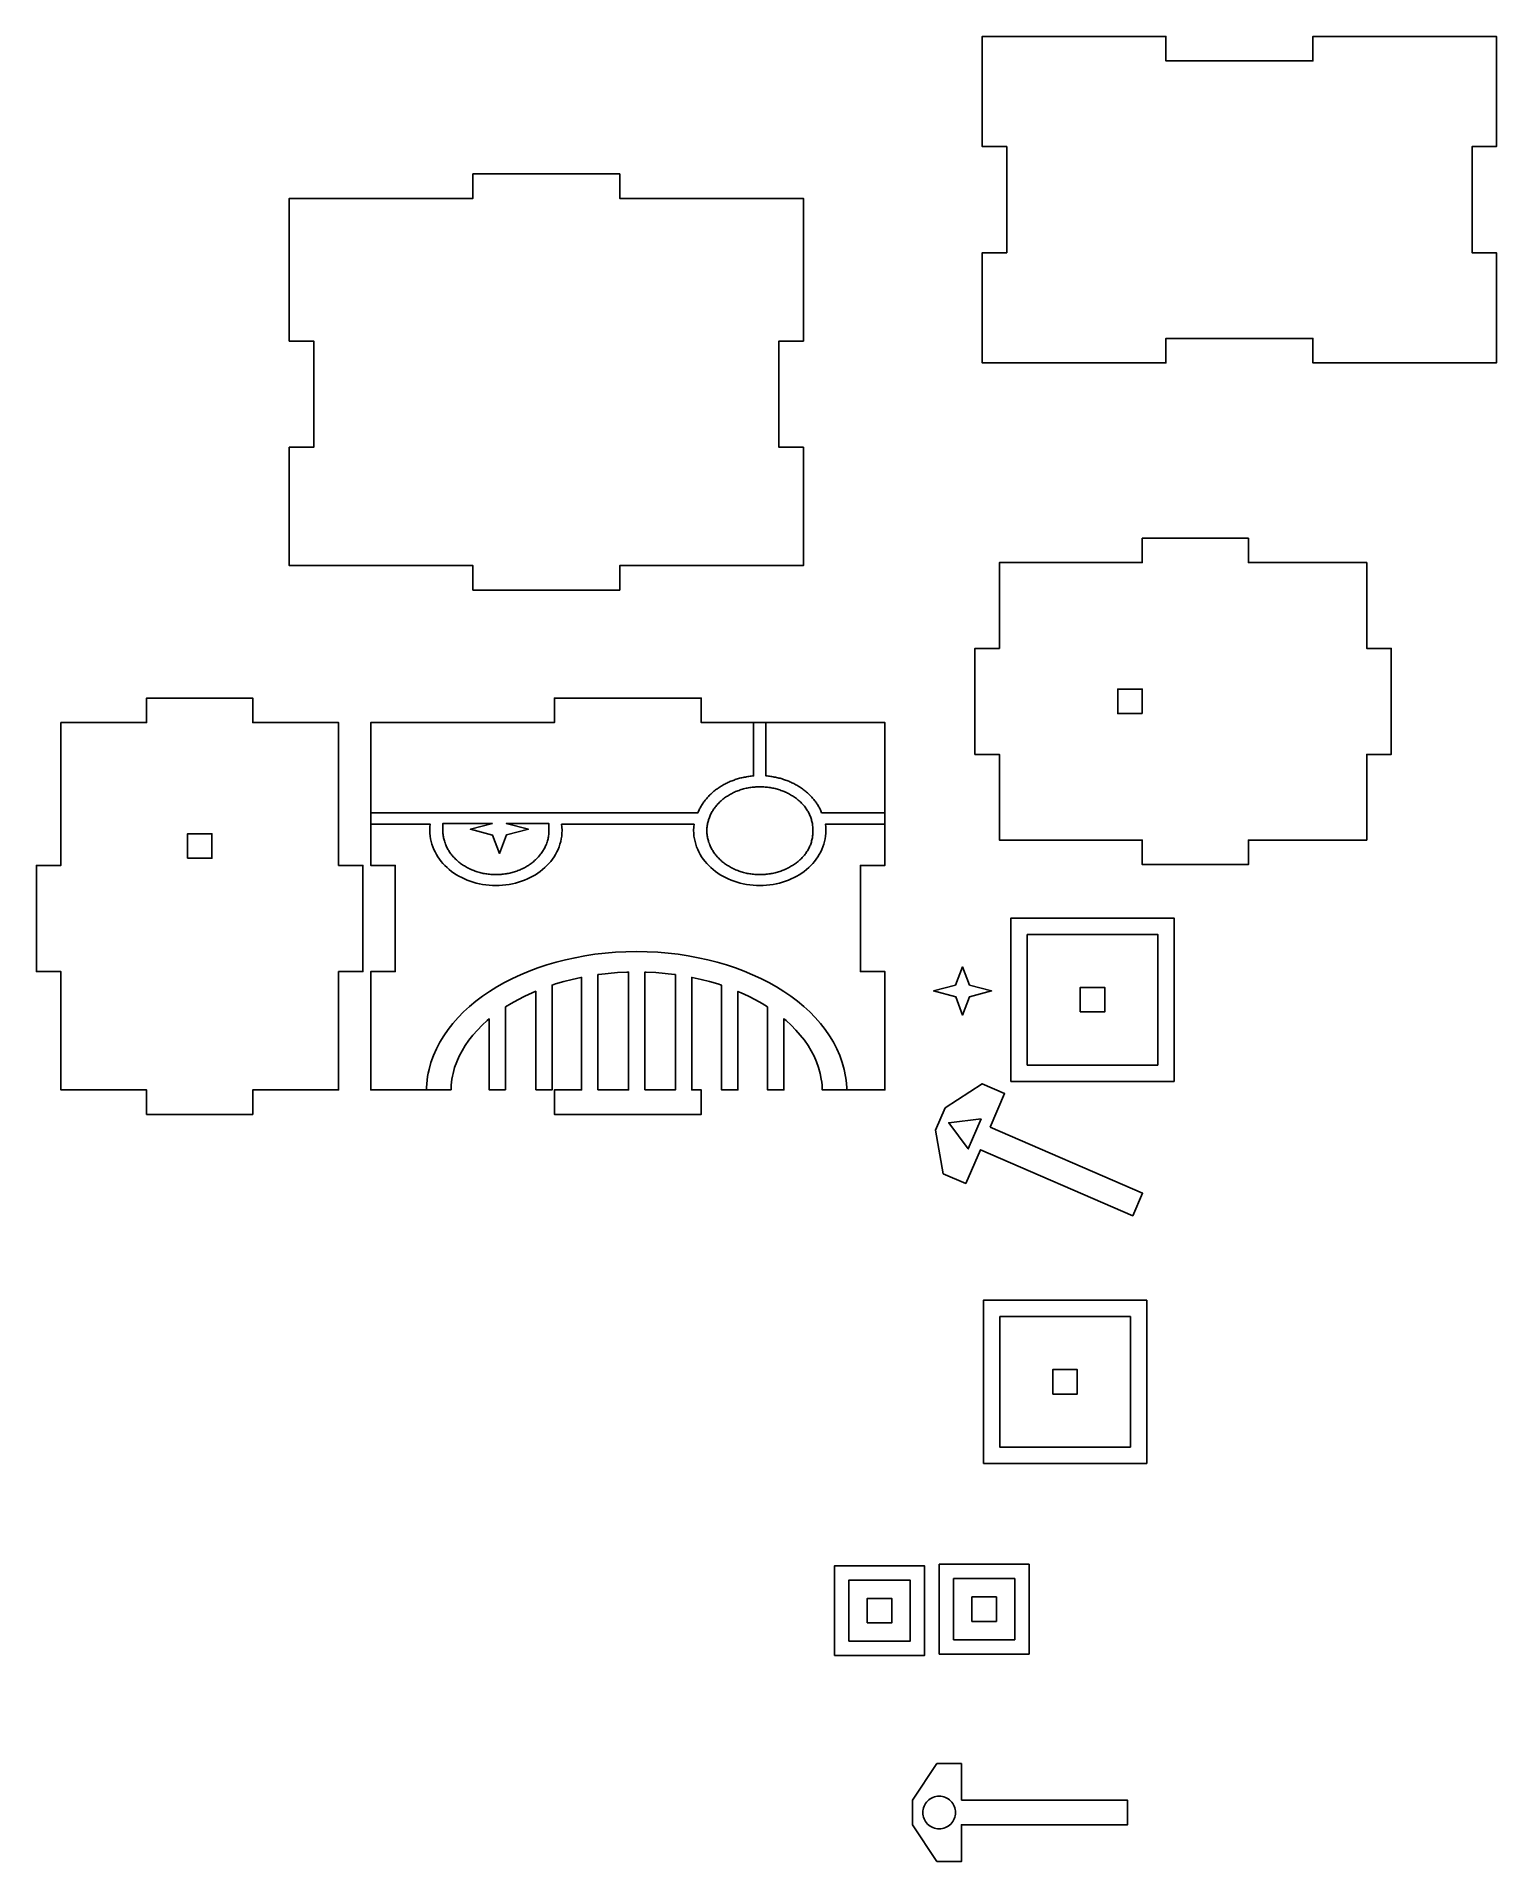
# Model space of a CAD drawing. Extents: x -625 to -267, y 667 to 1115.
import ezdxf

# ---------------------------------------------------------------- set-up
doc = ezdxf.new("R2010")
doc.units = 0
for name, color, linetype in [('CUT_FIRST', 105, 'CONTINUOUS'), ('CUT_LAST', 18, 'CONTINUOUS'), ('ENGRAVE', 30, 'CONTINUOUS')]:
    doc.layers.add(name, color=color, linetype=linetype)

msp = doc.modelspace()

# ---------------------------------------------------------------- linework, layer by layer
at = {"layer": 'CUT_FIRST'}
msp.add_lwpolyline([(-392.91, 1040.77), (-392.91, 1061.77), (-386.91, 1061.77), (-386.91, 1087.77), (-392.91, 1087.77), (-392.91, 1108.77), (-392.91, 1108.77), (-392.91, 1114.77), (-347.91, 1114.77), (-347.91, 1108.77), (-311.91, 1108.77), (-311.91, 1114.77), (-266.91, 1114.77), (-266.91, 1108.77), (-266.91, 1108.77), (-266.91, 1087.77), (-272.91, 1087.77), (-272.91, 1061.77), (-266.91, 1061.77), (-266.91, 1040.77), (-266.91, 1040.77), (-266.91, 1034.77), (-311.91, 1034.77), (-311.91, 1040.77), (-347.91, 1040.77), (-347.91, 1034.77), (-392.91, 1034.77), (-392.91, 1040.77)], dxfattribs=at)
for points in [[(-353.71, 948.81), (-353.71, 954.81), (-359.71, 954.81), (-359.71, 948.81)], [(-460.36, 920.82), (-460.36, 919.4), (-460.34, 919.14), (-460.3, 918.87), (-460.26, 918.61), (-460.21, 918.35), (-460.16, 918.1), (-460.09, 917.84), (-460.02, 917.59), (-459.95, 917.34), (-459.86, 917.1), (-459.77, 916.85), (-459.68, 916.61), (-459.57, 916.37), (-459.46, 916.13), (-459.35, 915.9), (-459.22, 915.67), (-459.09, 915.44), (-458.96, 915.22), (-458.82, 915), (-458.67, 914.78), (-458.52, 914.56), (-458.36, 914.35), (-458.19, 914.14), (-458.02, 913.94), (-457.85, 913.73), (-457.67, 913.54), (-457.48, 913.34), (-457.29, 913.15), (-457.09, 912.96), (-456.89, 912.78), (-456.68, 912.6), (-456.47, 912.43), (-456.26, 912.25), (-456.04, 912.09), (-455.81, 911.92), (-455.58, 911.77), (-455.35, 911.61), (-455.11, 911.46), (-454.87, 911.32), (-454.62, 911.18), (-454.37, 911.04), (-454.12, 910.91), (-453.86, 910.78), (-453.6, 910.66), (-453.33, 910.54), (-453.06, 910.43), (-452.79, 910.33), (-452.51, 910.22), (-452.23, 910.13), (-451.95, 910.04), (-451.67, 909.95), (-451.38, 909.87), (-451.09, 909.8), (-450.79, 909.73), (-450.49, 909.66), (-450.19, 909.61), (-449.89, 909.55), (-449.59, 909.51), (-449.28, 909.47), (-448.97, 909.43), (-448.66, 909.4), (-448.35, 909.38), (-448.03, 909.37), (-447.72, 909.36), (-447.4, 909.35), (-447.08, 909.36), (-446.76, 909.37), (-446.44, 909.38), (-446.13, 909.4), (-445.82, 909.43), (-445.51, 909.47), (-445.2, 909.51), (-444.89, 909.55), (-444.59, 909.6), (-444.29, 909.66), (-443.99, 909.73), (-443.69, 909.79), (-443.39, 909.87), (-443.1, 909.95), (-442.81, 910.03), (-442.53, 910.13), (-442.24, 910.22), (-441.97, 910.32), (-441.69, 910.43), (-441.42, 910.54), (-441.15, 910.66), (-440.88, 910.78), (-440.62, 910.9), (-440.36, 911.04), (-440.11, 911.17), (-439.86, 911.31), (-439.61, 911.46), (-439.37, 911.61), (-439.13, 911.76), (-438.9, 911.92), (-438.67, 912.08), (-438.45, 912.25), (-438.23, 912.42), (-438.01, 912.59), (-437.81, 912.77), (-437.6, 912.96), (-437.4, 913.14), (-437.21, 913.33), (-437.02, 913.53), (-436.84, 913.73), (-436.66, 913.93), (-436.49, 914.13), (-436.33, 914.34), (-436.17, 914.55), (-436.02, 914.77), (-435.87, 914.99), (-435.73, 915.21), (-435.6, 915.44), (-435.47, 915.66), (-435.35, 915.89), (-435.24, 916.13), (-435.13, 916.37), (-435.03, 916.6), (-434.94, 916.85), (-434.85, 917.09), (-434.78, 917.34), (-434.71, 917.59), (-434.64, 917.84), (-434.59, 918.09), (-434.54, 918.35), (-434.5, 918.61), (-434.47, 918.87), (-434.45, 919.13), (-434.43, 919.4), (-434.42, 919.74), (-434.42, 920.11), (-434.42, 920.48), (-434.43, 920.82), (-434.45, 921.09), (-434.47, 921.35), (-434.5, 921.61), (-434.54, 921.87), (-434.59, 922.13), (-434.64, 922.38), (-434.71, 922.63), (-434.78, 922.88), (-434.85, 923.13), (-434.94, 923.38), (-435.03, 923.62), (-435.13, 923.86), (-435.24, 924.09), (-435.35, 924.33), (-435.47, 924.56), (-435.6, 924.79), (-435.73, 925.01), (-435.87, 925.23), (-436.02, 925.45), (-436.17, 925.67), (-436.33, 925.88), (-436.49, 926.09), (-436.66, 926.29), (-436.84, 926.5), (-437.02, 926.69), (-437.21, 926.89), (-437.4, 927.08), (-437.6, 927.27), (-437.81, 927.45), (-438.01, 927.63), (-438.23, 927.8), (-438.45, 927.97), (-438.67, 928.14), (-438.9, 928.3), (-439.13, 928.46), (-439.37, 928.62), (-439.61, 928.77), (-439.86, 928.91), (-440.11, 929.05), (-440.36, 929.19), (-440.62, 929.32), (-440.88, 929.44), (-441.15, 929.57), (-441.42, 929.68), (-441.69, 929.79), (-441.97, 929.9), (-442.24, 930), (-442.53, 930.1), (-442.81, 930.19), (-443.1, 930.27), (-443.39, 930.35), (-443.69, 930.43), (-443.99, 930.5), (-444.29, 930.56), (-444.59, 930.62), (-444.89, 930.67), (-445.2, 930.72), (-445.51, 930.76), (-445.82, 930.79), (-446.13, 930.82), (-446.44, 930.84), (-446.76, 930.86), (-447.08, 930.87), (-447.4, 930.87), (-447.72, 930.87), (-448.03, 930.86), (-448.35, 930.84), (-448.66, 930.82), (-448.97, 930.79), (-449.28, 930.76), (-449.59, 930.72), (-449.89, 930.67), (-450.19, 930.62), (-450.49, 930.56), (-450.79, 930.5), (-451.09, 930.43), (-451.38, 930.35), (-451.67, 930.27), (-451.95, 930.19), (-452.23, 930.1), (-452.51, 930), (-452.79, 929.9), (-453.06, 929.79), (-453.33, 929.68), (-453.6, 929.56), (-453.86, 929.44), (-454.12, 929.31), (-454.37, 929.18), (-454.62, 929.05), (-454.87, 928.91), (-455.11, 928.76), (-455.35, 928.61), (-455.58, 928.46), (-455.81, 928.3), (-456.04, 928.14), (-456.26, 927.97), (-456.47, 927.8), (-456.68, 927.62), (-456.89, 927.44), (-457.09, 927.26), (-457.29, 927.07), (-457.48, 926.88), (-457.67, 926.69), (-457.85, 926.49), (-458.02, 926.29), (-458.19, 926.08), (-458.36, 925.87), (-458.52, 925.66), (-458.67, 925.45), (-458.82, 925.23), (-458.96, 925.01), (-459.09, 924.78), (-459.22, 924.55), (-459.35, 924.32), (-459.46, 924.09), (-459.57, 923.85), (-459.68, 923.61), (-459.77, 923.37), (-459.86, 923.13), (-459.95, 922.88), (-460.02, 922.63), (-460.09, 922.38), (-460.16, 922.12), (-460.21, 921.87), (-460.26, 921.61), (-460.3, 921.35), (-460.34, 921.09), (-460.36, 920.82)], [(-512.93, 921.9), (-525.04, 921.9), (-525.04, 919.4), (-525.01, 919.14), (-524.98, 918.87), (-524.94, 918.61), (-524.89, 918.35), (-524.83, 918.1), (-524.77, 917.84), (-524.7, 917.59), (-524.62, 917.34), (-524.54, 917.1), (-524.45, 916.85), (-524.35, 916.61), (-524.25, 916.37), (-524.14, 916.13), (-524.02, 915.9), (-523.9, 915.67), (-523.77, 915.44), (-523.63, 915.22), (-523.49, 915), (-523.34, 914.78), (-523.19, 914.56), (-523.03, 914.35), (-522.87, 914.14), (-522.7, 913.94), (-522.52, 913.73), (-522.34, 913.54), (-522.16, 913.34), (-521.96, 913.15), (-521.77, 912.96), (-521.57, 912.78), (-521.36, 912.6), (-521.15, 912.43), (-520.93, 912.25), (-520.71, 912.09), (-520.49, 911.92), (-520.26, 911.77), (-520.02, 911.61), (-519.79, 911.46), (-519.54, 911.32), (-519.3, 911.18), (-519.05, 911.04), (-518.79, 910.91), (-518.53, 910.78), (-518.27, 910.66), (-518.01, 910.54), (-517.74, 910.43), (-517.46, 910.33), (-517.19, 910.22), (-516.91, 910.13), (-516.63, 910.04), (-516.34, 909.95), (-516.05, 909.87), (-515.76, 909.8), (-515.47, 909.73), (-515.17, 909.66), (-514.87, 909.61), (-514.57, 909.55), (-514.26, 909.51), (-513.96, 909.47), (-513.65, 909.43), (-513.34, 909.4), (-513.02, 909.38), (-512.71, 909.37), (-512.39, 909.36), (-512.07, 909.35), (-511.75, 909.36), (-511.44, 909.37), (-511.12, 909.38), (-510.81, 909.4), (-510.5, 909.43), (-510.19, 909.47), (-509.88, 909.51), (-509.58, 909.55), (-509.28, 909.61), (-508.98, 909.66), (-508.68, 909.73), (-508.38, 909.8), (-508.09, 909.87), (-507.81, 909.95), (-507.52, 910.04), (-507.24, 910.13), (-506.96, 910.22), (-506.68, 910.33), (-506.41, 910.43), (-506.14, 910.54), (-505.87, 910.66), (-505.61, 910.78), (-505.35, 910.91), (-505.1, 911.04), (-504.85, 911.18), (-504.6, 911.32), (-504.36, 911.46), (-504.12, 911.61), (-503.89, 911.77), (-503.66, 911.92), (-503.43, 912.09), (-503.21, 912.25), (-503, 912.43), (-502.79, 912.6), (-502.58, 912.78), (-502.38, 912.96), (-502.18, 913.15), (-501.99, 913.34), (-501.8, 913.54), (-501.62, 913.73), (-501.45, 913.94), (-501.28, 914.14), (-501.11, 914.35), (-500.95, 914.56), (-500.8, 914.78), (-500.65, 915), (-500.51, 915.22), (-500.38, 915.44), (-500.25, 915.67), (-500.12, 915.9), (-500.01, 916.13), (-499.9, 916.37), (-499.79, 916.61), (-499.7, 916.85), (-499.61, 917.1), (-499.52, 917.34), (-499.45, 917.59), (-499.38, 917.84), (-499.31, 918.1), (-499.26, 918.35), (-499.21, 918.61), (-499.17, 918.87), (-499.13, 919.14), (-499.11, 919.4), (-499.11, 921.9), (-509.52, 921.9), (-509.52, 921.89), (-504.12, 920.47), (-509.5, 919.06), (-511.22, 914.56), (-512.92, 919.04), (-518.32, 920.47), (-512.93, 921.88)], [(-587.64, 913.36), (-581.64, 913.36), (-581.64, 919.36), (-587.64, 919.36)], [(-385.9, 858.68), (-345.9, 858.68), (-345.9, 898.68), (-385.9, 898.68)], [(-399.43, 882.25), (-404.82, 880.84), (-399.42, 879.41), (-397.72, 874.93), (-396.01, 879.42), (-390.62, 880.84), (-396.02, 882.26), (-397.72, 886.74)], [(-368.9, 875.68), (-362.9, 875.68), (-362.9, 881.68), (-368.9, 881.68)], [(-390.99, 847.42), (-353.64, 831.24), (-356.02, 825.74), (-393.37, 841.92), (-396.94, 833.65), (-402.45, 836.03), (-404.39, 846.68), (-402.01, 852.18), (-392.93, 858.07), (-387.42, 855.69)], [(-375.62, 782.03), (-369.62, 782.03), (-369.62, 788.03), (-375.62, 788.03)], [(-429.08, 717.94), (-407.08, 717.94), (-407.08, 739.94), (-429.08, 739.94)], [(-403.43, 718.3), (-381.43, 718.3), (-381.43, 740.3), (-403.43, 740.3)], [(-421.08, 725.94), (-415.08, 725.94), (-415.08, 731.94), (-421.08, 731.94)], [(-395.43, 726.3), (-389.43, 726.3), (-389.43, 732.3), (-395.43, 732.3)], [(-398.01, 682.46), (-357.3, 682.46), (-357.3, 676.46), (-398.01, 676.46), (-398.01, 667.46), (-404.01, 667.46), (-410.01, 676.46), (-410.01, 682.46), (-404.01, 691.46), (-398.01, 691.46)]]:
    msp.add_lwpolyline(points, close=True, dxfattribs=at)
at = {"layer": 'CUT_LAST'}
for points in [[(-562.72, 998.5), (-562.72, 1014.1), (-556.72, 1014.1), (-556.72, 1028.17), (-556.72, 1040.1), (-562.72, 1040.1), (-562.72, 1060.78), (-562.72, 1075.1), (-517.72, 1075.1), (-517.72, 1081.1), (-481.72, 1081.1), (-481.72, 1075.1), (-436.72, 1075.1), (-436.72, 1060.78), (-436.72, 1040.1), (-442.72, 1040.1), (-442.72, 1028.17), (-442.72, 1014.1), (-436.72, 1014.1), (-436.72, 998.5), (-436.72, 985.1), (-481.72, 985.1), (-481.72, 979.1), (-517.72, 979.1), (-517.72, 985.1), (-562.72, 985.1)], [(-312.1, 917.81), (-327.71, 917.81), (-327.71, 911.81), (-341.78, 911.81), (-353.71, 911.81), (-353.71, 917.81), (-374.39, 917.81), (-382.71, 917.81), (-388.71, 917.81), (-388.71, 938.79), (-394.71, 938.79), (-394.71, 964.79), (-388.71, 964.79), (-388.71, 968.79), (-388.71, 985.81), (-382.71, 985.81), (-374.39, 985.81), (-353.71, 985.81), (-353.71, 991.81), (-341.78, 991.81), (-327.71, 991.81), (-327.71, 985.81), (-312.1, 985.81), (-298.71, 985.81), (-298.71, 964.79), (-292.71, 964.79), (-292.71, 938.79), (-298.71, 938.79), (-298.71, 917.81)], [(-618.64, 869.99), (-618.64, 885.59), (-624.64, 885.59), (-624.64, 899.66), (-624.64, 911.6), (-618.64, 911.6), (-618.64, 932.28), (-618.64, 940.6), (-618.64, 946.6), (-597.65, 946.6), (-597.65, 952.6), (-571.65, 952.6), (-571.65, 946.6), (-567.65, 946.6), (-550.64, 946.6), (-550.64, 940.6), (-550.64, 932.28), (-550.64, 911.6), (-544.64, 911.6), (-544.64, 899.66), (-544.64, 885.59), (-550.64, 885.59), (-550.64, 869.99), (-550.64, 856.59), (-571.65, 856.59), (-571.65, 850.59), (-597.65, 850.59), (-597.65, 856.59), (-618.64, 856.59)], [(-487.07, 856.59), (-487.07, 884.84), (-486.85, 884.88), (-484.59, 885.14), (-482.29, 885.33), (-479.96, 885.45), (-479.57, 885.45), (-479.57, 856.59)], [(-475.57, 856.59), (-475.57, 885.45), (-475.23, 885.45), (-472.9, 885.33), (-470.6, 885.14), (-468.34, 884.88), (-468.08, 884.84), (-468.08, 856.59)], [(-392.62, 765.03), (-352.62, 765.03), (-352.62, 805.03), (-392.62, 805.03)]]:
    msp.add_lwpolyline(points, close=True, dxfattribs=at)
for points in [[(-523.07, 856.59), (-542.75, 856.59), (-542.75, 869.99), (-542.75, 885.59), (-536.75, 885.59), (-536.75, 899.66), (-536.75, 911.6), (-542.75, 911.6), (-542.75, 932.28), (-542.75, 946.6), (-497.75, 946.6), (-497.75, 952.6), (-461.75, 952.6), (-461.75, 946.6), (-416.75, 946.6), (-416.75, 932.28), (-416.75, 911.6), (-422.75, 911.6), (-422.75, 899.66), (-422.75, 885.59), (-416.75, 885.59), (-416.75, 869.99), (-416.75, 856.59), (-432.12, 856.59), (-432.13, 856.99), (-432.17, 857.73), (-432.24, 858.47), (-432.34, 859.18), (-432.62, 860.64), (-433.01, 862.06), (-433.51, 863.45), (-434.11, 864.82), (-434.81, 866.17), (-435.6, 867.49), (-436.5, 868.77), (-437.49, 870.03), (-438.57, 871.25), (-439.74, 872.44), (-440.99, 873.59), (-441.51, 874.01), (-441.51, 856.59), (-445.51, 856.59), (-445.51, 876.94), (-446.83, 877.77), (-448.48, 878.69), (-450.2, 879.57), (-451.98, 880.4), (-452.77, 880.73), (-452.77, 856.59), (-456.77, 856.59), (-456.77, 882.23), (-457.71, 882.54), (-459.74, 883.14), (-461.82, 883.67), (-463.95, 884.14), (-464.08, 884.17), (-464.08, 856.59), (-461.75, 856.59), (-461.75, 850.59), (-497.75, 850.59), (-497.75, 856.59), (-491.07, 856.59), (-491.07, 884.17), (-491.24, 884.14), (-493.37, 883.67), (-495.45, 883.14), (-497.47, 882.54), (-498.33, 882.26), (-498.33, 856.59), (-502.33, 856.59)], [(-509.72, 856.59), (-509.72, 876.92), (-508.36, 877.77), (-506.71, 878.69), (-504.99, 879.57), (-503.21, 880.4), (-502.33, 880.76), (-502.33, 856.59)], [(-509.72, 856.59), (-513.72, 856.59), (-513.72, 873.98), (-514.2, 873.59), (-515.45, 872.44), (-516.62, 871.25), (-517.7, 870.03), (-518.69, 868.77), (-519.59, 867.49), (-520.38, 866.17), (-521.08, 864.82), (-521.68, 863.45), (-522.18, 862.06), (-522.57, 860.62), (-522.72, 859.92), (-522.85, 859.19), (-522.95, 858.47), (-523.02, 857.73), (-523.06, 856.99), (-523.07, 856.59)]]:
    msp.add_lwpolyline(points, dxfattribs=at)
at = {"layer": 'ENGRAVE'}
for points in [[(-448.92, 946.6), (-448.92, 933.54), (-449.22, 933.52), (-449.51, 933.49), (-449.8, 933.45), (-450.09, 933.41), (-450.38, 933.37), (-450.67, 933.32), (-450.95, 933.27), (-451.24, 933.22), (-451.52, 933.16), (-451.8, 933.09), (-452.08, 933.03), (-452.35, 932.95), (-452.63, 932.88), (-452.9, 932.8), (-453.17, 932.71), (-453.43, 932.63), (-453.7, 932.53), (-453.96, 932.44), (-454.22, 932.34), (-454.48, 932.24), (-454.74, 932.13), (-454.99, 932.02), (-455.24, 931.9), (-455.49, 931.79), (-455.73, 931.66), (-455.98, 931.54), (-456.22, 931.41), (-456.45, 931.28), (-456.69, 931.14), (-456.92, 931), (-457.14, 930.86), (-457.37, 930.71), (-457.59, 930.57), (-457.81, 930.41), (-458.02, 930.26), (-458.23, 930.1), (-458.44, 929.94), (-458.65, 929.77), (-458.85, 929.6), (-459.05, 929.43), (-459.24, 929.26), (-459.43, 929.08), (-459.62, 928.9), (-459.8, 928.72), (-459.98, 928.53), (-460.16, 928.35), (-460.33, 928.15), (-460.49, 927.96), (-460.66, 927.76), (-460.82, 927.56), (-460.97, 927.36), (-461.12, 927.16), (-461.27, 926.95), (-461.41, 926.74), (-461.55, 926.53), (-461.68, 926.31), (-461.81, 926.1), (-461.94, 925.88), (-462.06, 925.66), (-462.17, 925.43), (-462.28, 925.21), (-462.39, 924.98), (-462.49, 924.75), (-462.58, 924.51), (-542.75, 924.51)], [(-445.92, 946.6), (-445.92, 933.54), (-445.62, 933.52), (-445.32, 933.49), (-445.03, 933.45), (-444.73, 933.41), (-444.44, 933.37), (-444.15, 933.32), (-443.86, 933.27), (-443.58, 933.21), (-443.29, 933.15), (-443.01, 933.09), (-442.73, 933.02), (-442.45, 932.95), (-442.17, 932.87), (-441.9, 932.79), (-441.63, 932.7), (-441.36, 932.61), (-441.09, 932.52), (-440.83, 932.42), (-440.57, 932.32), (-440.31, 932.22), (-440.05, 932.11), (-439.8, 932), (-439.55, 931.88), (-439.3, 931.76), (-439.06, 931.64), (-438.81, 931.51), (-438.57, 931.38), (-438.34, 931.25), (-438.1, 931.11), (-437.87, 930.97), (-437.65, 930.83), (-437.42, 930.68), (-437.2, 930.53), (-436.98, 930.38), (-436.77, 930.22), (-436.56, 930.06), (-436.35, 929.9), (-436.15, 929.74), (-435.95, 929.57), (-435.75, 929.4), (-435.56, 929.22), (-435.37, 929.04), (-435.19, 928.86), (-435, 928.68), (-434.83, 928.5), (-434.65, 928.31), (-434.48, 928.12), (-434.32, 927.92), (-434.16, 927.73), (-434, 927.53), (-433.84, 927.33), (-433.7, 927.13), (-433.55, 926.92), (-433.41, 926.71), (-433.27, 926.5), (-433.14, 926.29), (-433.02, 926.08), (-432.89, 925.86), (-432.77, 925.64), (-432.66, 925.42), (-432.55, 925.2), (-432.45, 924.97), (-432.35, 924.74), (-432.26, 924.52), (-416.75, 924.51)], [(-416.75, 921.69), (-431.34, 921.69), (-431.26, 921.06), (-431.22, 920.17), (-431.24, 919.47), (-431.3, 918.78), (-431.41, 918.1), (-431.55, 917.44), (-431.73, 916.78), (-431.95, 916.14), (-432.21, 915.51), (-432.5, 914.9), (-432.83, 914.3), (-433.18, 913.71), (-433.58, 913.15), (-434, 912.6), (-434.45, 912.07), (-434.93, 911.56), (-435.44, 911.07), (-435.98, 910.6), (-436.54, 910.15), (-437.13, 909.73), (-437.74, 909.33), (-438.38, 908.96), (-439.03, 908.61), (-439.71, 908.28), (-440.41, 907.98), (-441.13, 907.71), (-441.86, 907.47), (-442.61, 907.26), (-443.38, 907.08), (-444.16, 906.93), (-444.96, 906.81), (-445.77, 906.73), (-446.59, 906.67), (-447.42, 906.66), (-448.25, 906.67), (-449.07, 906.73), (-449.88, 906.81), (-450.68, 906.93), (-451.46, 907.08), (-452.23, 907.26), (-452.98, 907.47), (-453.72, 907.71), (-454.43, 907.98), (-455.13, 908.28), (-455.81, 908.61), (-456.46, 908.96), (-457.1, 909.33), (-457.71, 909.73), (-458.3, 910.15), (-458.86, 910.6), (-459.4, 911.07), (-459.91, 911.56), (-460.39, 912.07), (-460.84, 912.6), (-461.27, 913.15), (-461.66, 913.71), (-462.02, 914.3), (-462.34, 914.9), (-462.63, 915.51), (-462.89, 916.14), (-463.11, 916.78), (-463.29, 917.44), (-463.43, 918.1), (-463.54, 918.78), (-463.6, 919.47), (-463.62, 920.17), (-463.59, 921.05), (-463.5, 921.69), (-495.98, 921.69), (-495.91, 921.05), (-495.87, 920.17), (-495.89, 919.47), (-495.96, 918.78), (-496.06, 918.1), (-496.2, 917.44), (-496.39, 916.78), (-496.6, 916.14), (-496.86, 915.51), (-497.15, 914.9), (-497.48, 914.3), (-497.84, 913.71), (-498.23, 913.15), (-498.65, 912.6), (-499.1, 912.07), (-499.58, 911.56), (-500.09, 911.07), (-500.63, 910.6), (-501.19, 910.15), (-501.78, 909.73), (-502.39, 909.33), (-503.03, 908.96), (-503.69, 908.61), (-504.36, 908.28), (-505.06, 907.98), (-505.78, 907.71), (-506.51, 907.47), (-507.26, 907.26), (-508.03, 907.08), (-508.81, 906.93), (-509.61, 906.81), (-510.42, 906.73), (-511.24, 906.67), (-512.07, 906.66), (-512.9, 906.67), (-513.73, 906.73), (-514.53, 906.81), (-515.33, 906.93), (-516.11, 907.08), (-516.88, 907.26), (-517.63, 907.47), (-518.37, 907.71), (-519.08, 907.98), (-519.78, 908.28), (-520.46, 908.61), (-521.12, 908.96), (-521.75, 909.33), (-522.36, 909.73), (-522.95, 910.15), (-523.51, 910.6), (-524.05, 911.07), (-524.56, 911.56), (-525.04, 912.07), (-525.5, 912.6), (-525.92, 913.15), (-526.31, 913.71), (-526.67, 914.3), (-526.99, 914.9), (-527.29, 915.51), (-527.54, 916.14), (-527.76, 916.78), (-527.94, 917.44), (-528.09, 918.1), (-528.19, 918.78), (-528.25, 919.47), (-528.27, 920.17), (-528.24, 921.05), (-528.16, 921.69), (-542.75, 921.69)], [(-426.12, 856.59), (-426.13, 857.15), (-426.18, 858.05), (-426.27, 858.95), (-426.39, 859.86), (-426.73, 861.59), (-427.2, 863.32), (-427.8, 865.01), (-428.53, 866.67), (-429.37, 868.28), (-430.32, 869.86), (-431.39, 871.39), (-432.56, 872.88), (-433.83, 874.31), (-435.19, 875.7), (-436.65, 877.04), (-438.2, 878.32), (-439.84, 879.55), (-441.55, 880.72), (-443.35, 881.83), (-445.22, 882.89), (-447.16, 883.88), (-449.18, 884.81), (-451.26, 885.68), (-453.4, 886.48), (-455.6, 887.22), (-457.86, 887.88), (-460.17, 888.47), (-462.53, 888.99), (-464.94, 889.44), (-467.39, 889.81), (-469.89, 890.1), (-472.42, 890.31), (-474.99, 890.43), (-477.59, 890.48), (-480.2, 890.43), (-482.77, 890.31), (-485.3, 890.1), (-487.8, 889.81), (-490.25, 889.44), (-492.66, 888.99), (-495.02, 888.47), (-497.33, 887.88), (-499.59, 887.22), (-501.79, 886.48), (-503.93, 885.68), (-506.01, 884.81), (-508.02, 883.88), (-509.97, 882.89), (-511.84, 881.83), (-513.64, 880.72), (-515.35, 879.55), (-516.99, 878.32), (-518.54, 877.04), (-520, 875.7), (-521.36, 874.31), (-522.63, 872.88), (-523.8, 871.39), (-524.87, 869.86), (-525.82, 868.28), (-526.66, 866.67), (-527.38, 865.01), (-527.98, 863.32), (-528.45, 861.62), (-528.64, 860.72), (-528.8, 859.84), (-528.92, 858.95), (-529.01, 858.05), (-529.06, 857.15), (-529.07, 856.59)]]:
    msp.add_lwpolyline(points, dxfattribs=at)
for points in [[(-381.9, 894.68), (-381.9, 862.68), (-349.9, 862.68), (-349.9, 894.68)], [(-393.16, 849.45), (-396.34, 842.11), (-401.11, 848.53)], [(-388.62, 801.03), (-388.62, 769.03), (-356.62, 769.03), (-356.62, 801.03)], [(-425.58, 721.44), (-410.58, 721.44), (-410.58, 736.44), (-425.58, 736.44)], [(-399.93, 721.8), (-384.93, 721.8), (-384.93, 736.8), (-399.93, 736.8)]]:
    msp.add_lwpolyline(points, close=True, dxfattribs=at)
msp.add_lwpolyline([(-403.47, 683.46, 0.414214), (-407.47, 679.46, 0.414214), (-403.47, 675.46, 0.414214), (-399.47, 679.46, 0.414214)], format="xyb", close=True, dxfattribs=at)

doc.saveas('drawing.dxf')
